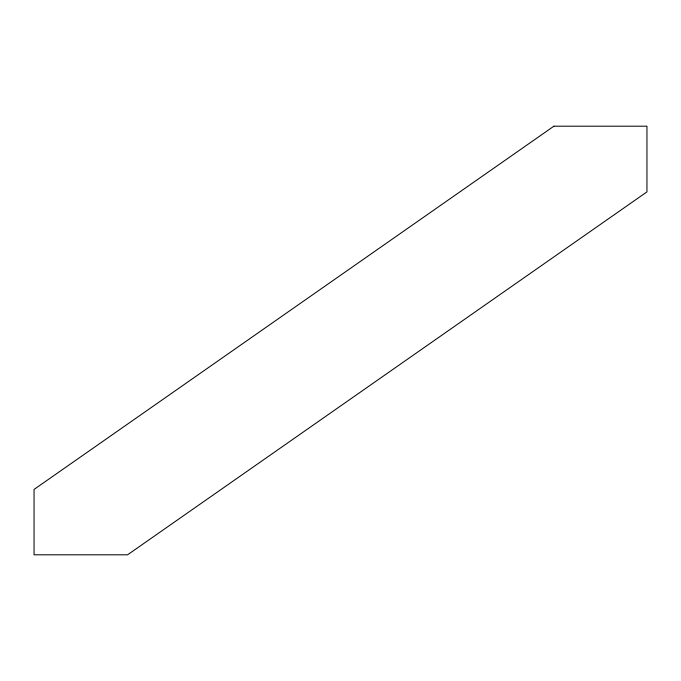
<?xml version="1.0" encoding="UTF-8"?>
<svg xmlns="http://www.w3.org/2000/svg" width="681" height="681" viewBox="0 0 681 681"><rect width="100%" height="100%" fill="white"/><g stroke="black" fill="none" stroke-linecap="round" stroke-linejoin="round"><path stroke-width="1.02" d="M553.883 126.198L34.05 489.443L34.05 554.802L127.585 554.802L646.95 191.889L646.95 126.198L553.883 126.198"/></g></svg>
